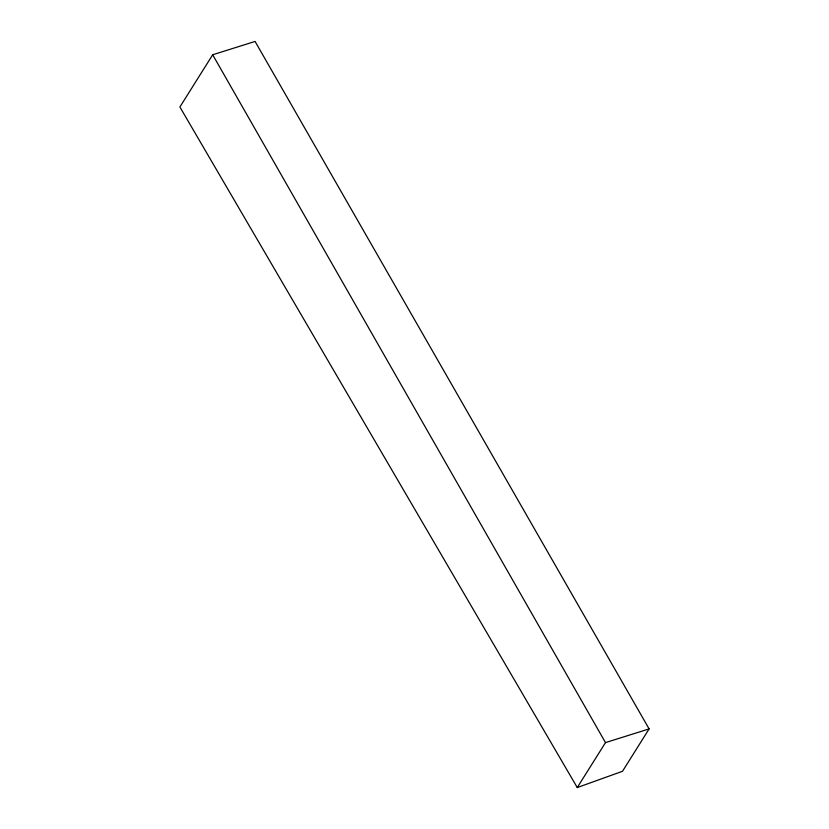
<?xml version="1.0" encoding="UTF-8"?>
<svg xmlns="http://www.w3.org/2000/svg" width="829" height="829" viewBox="0 0 829 829"><rect width="100%" height="100%" fill="white"/><g stroke="black" fill="none" stroke-linecap="round" stroke-linejoin="round"><path stroke-width="1.24" d="M212.69 54.766L179.893 106.993L577.264 787.55L622.496 771.291L649.107 728.909L255.083 41.45L212.69 54.766L605.491 742.608L577.264 787.55M605.491 742.608L649.107 728.909"/></g></svg>
